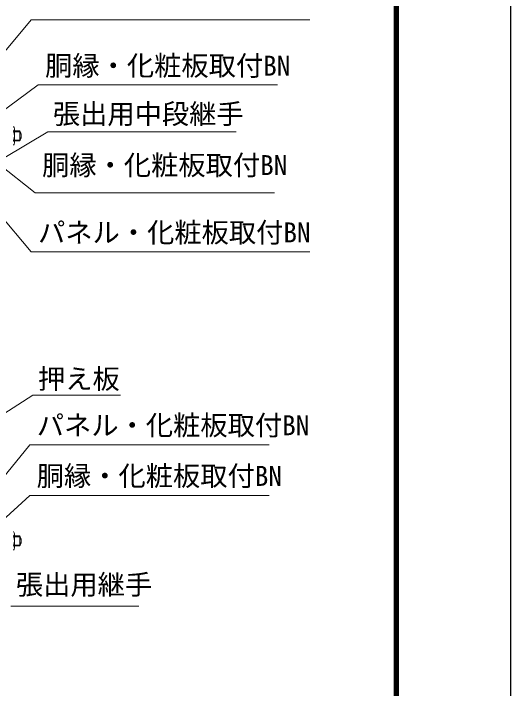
# Model space of a CAD drawing. Units: millimetres, scale not verified. Extents: x -4200 to 4200, y -2970 to 2970.
# Drawn here: x 3004 to 4200, y -1349 to 276 of the extents above; entities that cross this region are included whole.
import ezdxf
from ezdxf.enums import TextEntityAlignment as Align

# ---------------------------------------------------------------- set-up
doc = ezdxf.new("R2010")
doc.units = ezdxf.units.MM
doc.header["$LTSCALE"] = 10
for name, color, linetype, lineweight in [('0-0_D-TTL', 7, 'Continuous', 25), ('0-3_D-STR3', 3, 'Continuous', 13), ('0-8_D-STR-TXT', 7, 'Continuous', 13)]:
    doc.layers.add(name, color=color, linetype=linetype, lineweight=lineweight)
doc.styles.add('ＭＳ ゴシック', font='')
doc.styles.get('ＭＳ ゴシック').set_extended_font_data('MS Gothic')

msp = doc.modelspace()

# ---------------------------------------------------------------- linework, layer by layer
at = {"layer": '0-0_D-TTL', "color": 2}
msp.add_lwpolyline([(-4199.68, 2970), (4200.32, 2970), (4200.32, -2970), (-4199.68, -2970)], close=True, dxfattribs=at)
at = {"layer": '0-0_D-TTL'}
for points in [[(-3929.68, 2750), (3930.32, 2750), (3930.32, -2750), (-3929.68, -2750)], [(-3927.18, 2747.5), (3927.82, 2747.5), (3927.82, -2747.5), (-3927.18, -2747.5)], [(-3924.68, 2745), (3925.32, 2745), (3925.32, -2745), (-3924.68, -2745)], [(-3922.18, 2742.5), (3922.82, 2742.5), (3922.82, -2742.5), (-3922.18, -2742.5)], [(-3919.68, 2740), (3920.32, 2740), (3920.32, -2740), (-3919.68, -2740)]]:
    msp.add_lwpolyline(points, close=True, dxfattribs=at)
at = {"layer": '0-3_D-STR3'}
for p, q in [((3006.55, -1.26), (3006.55, -35.9)), ((3006.55, -6.6), (3020.05, -6.6)), ((3006.55, -8.63), (3021.02, -8.63)), ((3020.05, -6.6), (3020.05, -30.6)), ((3006.55, -28.57), (3021.02, -28.57)), ((3006.55, -30.6), (3020.05, -30.6)), ((3006.55, -976.54), (3006.55, -1011.18)), ((3006.55, -981.87), (3020.05, -981.87)), ((3006.55, -983.91), (3021.02, -983.91)), ((3020.05, -981.87), (3020.05, -1005.87)), ((3006.55, -1003.84), (3021.02, -1003.84)), ((3006.55, -1005.87), (3020.05, -1005.87))]:
    msp.add_line(p, q, dxfattribs=at)
for centre, radius, start, end in [((2998.02, -1.72), 8.55, 318.83491, 41.16509), ((2975.37, -18.6), 31.18, 338.85295, 21.14705), ((2997.55, -18.6), 25.5, 331.92751, 28.07249), ((2997.55, -18.6), 25.5, 340.25008, 19.74992), ((2998.01, -35.47), 8.55, 318.86505, 41.13495), ((2998.02, -977), 8.55, 318.83491, 41.16509), ((2975.37, -993.87), 31.18, 338.85295, 21.14705), ((2997.55, -993.87), 25.5, 331.92751, 28.07249), ((2997.55, -993.87), 25.5, 340.25008, 19.74992), ((2998.01, -1010.75), 8.55, 318.86505, 41.13495)]:
    msp.add_arc(centre, radius, start, end, dxfattribs=at)
at = {"layer": '0-8_D-STR-TXT'}
for p, q in [((3046.9, 260.41), (2914.39, 102.93)), ((3046.9, 260.41), (3717.32, 260.41)), ((3064.11, 104.45), (2963.61, 30.59)), ((3064.11, 104.45), (3639.64, 104.45)), ((3087.39, -9.02), (2983.97, -70.85)), ((3087.39, -9.02), (3540.27, -9.02)), ((3056.8, -155.39), (2945.5, -67.82)), ((3046.9, -297.61), (2914.39, -140.13)), ((3056.8, -155.39), (3632.33, -155.39)), ((3046.9, -297.61), (3717.32, -297.61)), ((3050.55, -643.25), (2902.72, -737.9)), ((3050.55, -643.25), (3262.23, -643.25)), ((3043.9, -762.86), (2914.37, -920.33)), ((3043.9, -762.86), (3619.43, -762.86)), ((3043.9, -884.77), (2939.78, -979.54)), ((3043.9, -884.77), (3619.43, -884.77)), ((2998.32, -1150.72), (3305.93, -1150.72))]:
    msp.add_line(p, q, dxfattribs=at)

# ---------------------------------------------------------------- texts
at = {"layer": '0-8_D-STR-TXT', "style": 'ＭＳ ゴシック'}
for s, p in [('胴縁・化粧板取付BN', (3080.43, 111.95)), ('張出用中段継手', (3099.19, -4.15)), ('胴縁・化粧板取付BN', (3073.13, -127.5)), ('パネル・化粧板取付BN', (3063.48, -289.57)), ('押え板', (3063.35, -641.92)), ('パネル・化粧板取付BN', (3060.48, -753.89)), ('胴縁・化粧板取付BN', (3060.23, -875.79)), ('張出用継手', (3010.12, -1137.57))]:
    msp.add_text(s, height=48.09, dxfattribs=at).set_placement(p, align=Align.BOTTOM_LEFT)

doc.saveas('drawing.dxf')
